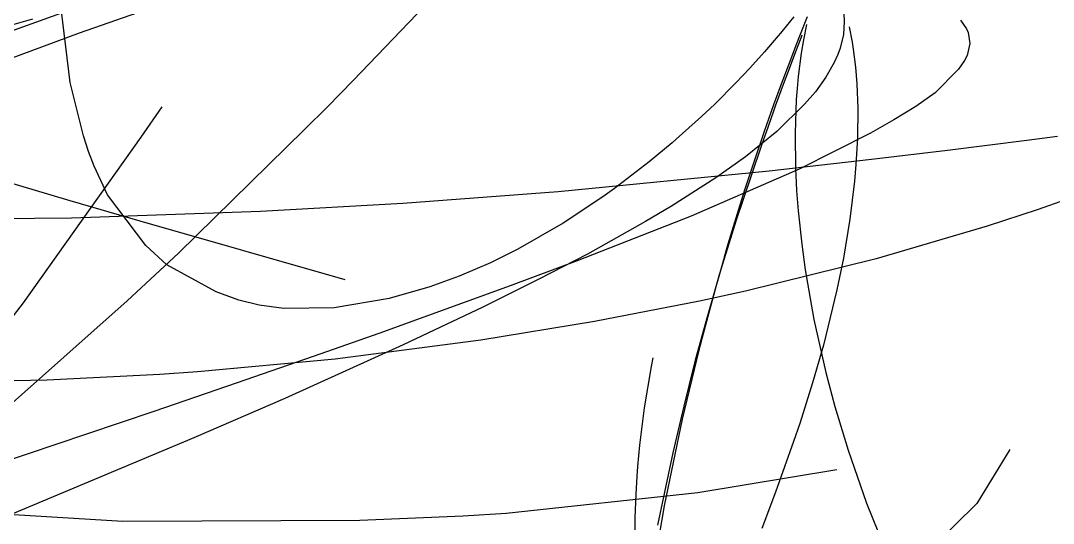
# Model space of a CAD drawing. Header units: metres. Extents: x -307 to 280, y -97 to 158.
# Drawn here: x -7.59 to 2.11, y -5.23 to -0.5 of the extents above; entities that cross this region are included whole.
import ezdxf

# ---------------------------------------------------------------- set-up
doc = ezdxf.new("R2010")
doc.units = ezdxf.units.M

msp = doc.modelspace()

# ---------------------------------------------------------------- linework, layer by layer
for p, q in [((-7.1198, -1.0833, -1365.9705), (-7.2271, -0.2119, -1367.0989)), ((-3.714, -0.2796, -1335.5328), (-4.4628, -1.0644, -1335.6725)), ((-6.1474, -0.3078, -1341.3286), (-7.0371, -0.6204, -1341.0968)), ((-7.2128, -0.4346, -1340.4813), (-8.0363, -0.7317, -1340.2874)), ((-0.3249, -0.4646, -1346.8333), (-0.3554, -0.503, -1346.8795)), ((-0.1983, -0.4665, -1346.093), (-0.2169, -0.5126, -1346.0607)), ((0.1454, -0.4303, -1347.2262), (0.1493, -0.5097, -1347.3126)), ((-7.4737, -0.4867, -1341.086), (-8.565, -0.7968, -1340.811)), ((-0.3554, -0.503, -1346.8795), (-0.4492, -0.6185, -1347.0248)), ((-0.2169, -0.5126, -1346.0607), (-0.252, -0.6001, -1345.999)), ((-0.2047, -0.5381, -1345.4412), (-0.2345, -0.6828, -1345.2219)), ((0.1493, -0.5097, -1347.3126), (0.1407, -0.63, -1347.4186)), ((0.1967, -0.5584, -1346.2247), (0.2237, -0.7041, -1346.1492)), ((1.2405, -0.4973, -1345.135), (1.2983, -0.5775, -1344.8679)), ((1.2983, -0.5775, -1344.8679), (1.3127, -0.614, -1344.746)), ((-7.0371, -0.6204, -1341.0968), (-9.2164, -1.4267, -1340.6344)), ((-0.4709, -0.6444, -1347.0596), (-0.5807, -0.7728, -1347.2379)), ((-0.4492, -0.6185, -1347.0248), (-0.4709, -0.6444, -1347.0596)), ((-0.2596, -0.6672, -1345.9675), (-0.3079, -0.7936, -1345.8789)), ((-0.2704, -0.6465, -1345.9662), (-0.2993, -0.7204, -1345.914)), ((-0.252, -0.6001, -1345.999), (-0.2704, -0.6465, -1345.9662)), ((-0.248, -0.637, -1345.9886), (-0.2596, -0.6672, -1345.9675)), ((0.1407, -0.63, -1347.4186), (0.1108, -0.7596, -1347.5)), ((1.3127, -0.614, -1344.746), (1.33, -0.7166, -1344.404)), ((-0.5807, -0.7728, -1347.2379), (-0.5991, -0.7936, -1347.2687)), ((-0.2993, -0.7204, -1345.914), (-0.3727, -0.9107, -1345.7784)), ((-0.2345, -0.6828, -1345.2219), (-0.2552, -0.8073, -1345.04)), ((0.1108, -0.7596, -1347.5), (0.089, -0.8181, -1347.525)), ((0.2237, -0.7041, -1346.1492), (0.2334, -0.7705, -1346.1118)), ((0.2334, -0.7705, -1346.1118), (0.2536, -0.939, -1346.012)), ((1.33, -0.7166, -1344.404), (1.3045, -0.829, -1344.0333)), ((-0.5991, -0.7936, -1347.2687), (-0.7391, -0.9489, -1347.5066)), ((-0.3079, -0.7936, -1345.8789), (-0.3686, -0.9544, -1345.7654)), ((-0.2552, -0.8073, -1345.04), (-0.2838, -1.0263, -1344.7301)), ((0.089, -0.8181, -1347.525), (0.0549, -0.8936, -1347.5491)), ((1.3045, -0.829, -1344.0333), (1.2793, -0.8756, -1343.8826)), ((-0.7391, -0.9489, -1347.5066), (-0.868, -1.085, -1347.7335)), ((-0.3727, -0.9107, -1345.7784), (-0.4428, -1.0975, -1345.6447)), ((-0.3686, -0.9544, -1345.7654), (-0.4137, -1.0755, -1345.6792)), ((0.0549, -0.8936, -1347.5491), (-0.0226, -1.031, -1347.574)), ((0.2536, -0.939, -1346.012), (0.2659, -1.094, -1345.9127)), ((1.2226, -0.9565, -1343.624), (1.0023, -1.1784, -1342.9353)), ((1.2793, -0.8756, -1343.8826), (1.2226, -0.9565, -1343.624)), ((-4.4628, -1.0644, -1335.6725), (-4.7049, -1.3105, -1335.7306)), ((-0.2838, -1.0263, -1344.7301), (-0.294, -1.1393, -1344.5759)), ((-0.0226, -1.031, -1347.574), (-0.1224, -1.1694, -1347.5734)), ((-6.9947, -1.5836, -1365.1251), (-7.1198, -1.0833, -1365.9705)), ((-0.868, -1.085, -1347.7335), (-1.067, -1.2849, -1348.0961)), ((-0.4428, -1.0975, -1345.6447), (-0.514, -1.2927, -1345.5043)), ((-0.4137, -1.0755, -1345.6792), (-0.4982, -1.3058, -1345.5143)), ((-0.294, -1.1393, -1344.5759), (-0.3011, -1.242, -1344.438)), ((0.2659, -1.094, -1345.9127), (0.2752, -1.3277, -1345.7524)), ((-0.3011, -1.242, -1344.438), (-0.3064, -1.3455, -1344.3013)), ((-0.1224, -1.1694, -1347.5734), (-0.2241, -1.287, -1347.5546)), ((1.0023, -1.1784, -1342.9353), (0.8222, -1.3071, -1342.5571)), ((-6.2614, -1.3118, -1341.8218), (-6.4563, -1.5964, -1341.909)), ((-4.7049, -1.3105, -1335.7306), (-4.9193, -1.5256, -1335.7858)), ((-1.067, -1.2849, -1348.0961), (-1.1905, -1.402, -1348.3295)), ((-0.514, -1.2927, -1345.5043), (-0.6024, -1.5428, -1345.3236)), ((-0.4982, -1.3058, -1345.5143), (-0.5182, -1.3613, -1345.4742)), ((-0.2241, -1.287, -1347.5546), (-0.4848, -1.5438, -1347.4752)), ((-0.3064, -1.3455, -1344.3013), (-0.3124, -1.5582, -1344.0253)), ((0.2752, -1.3277, -1345.7524), (0.273, -1.6055, -1345.5464)), ((0.8222, -1.3071, -1342.5571), (0.6163, -1.435, -1342.1962)), ((-1.1905, -1.402, -1348.3295), (-1.4281, -1.6167, -1348.791)), ((-0.5372, -1.4144, -1345.436), (-0.5695, -1.5054, -1345.3702)), ((-0.5182, -1.3613, -1345.4742), (-0.5372, -1.4144, -1345.436)), ((0.6163, -1.435, -1342.1962), (0.3959, -1.5584, -1341.8618)), ((-4.9193, -1.5256, -1335.7858), (-6.1052, -2.6875, -1336.1267)), ((-0.4848, -1.5438, -1347.4752), (-0.7782, -1.7811, -1347.3549)), ((-0.6024, -1.5428, -1345.3236), (-0.6916, -1.8044, -1345.1337)), ((-0.5695, -1.5054, -1345.3702), (-0.6244, -1.6619, -1345.2567)), ((-7.1215, -2.1936, -1325.9285), (-9.2341, -1.5668, -1326.3873)), ((-6.4563, -1.5964, -1341.909), (-7.5629, -3.1543, -1342.4218)), ((-6.9477, -1.7318, -1364.8439), (-6.9947, -1.5836, -1365.1251)), ((-1.4281, -1.6167, -1348.791), (-1.4661, -1.649, -1348.867)), ((-0.3124, -1.5582, -1344.0253), (-0.3095, -1.8933, -1343.6033)), ((0.3959, -1.5584, -1341.8618), (-0.2742, -1.8959, -1340.9971)), ((0.273, -1.6055, -1345.5464), (0.2594, -1.8537, -1345.3481)), ((1.8655, -1.6276, -1336.42), (1.1178, -1.7218, -1335.4722)), ((2.1531, -1.5904, -1336.7999), (1.8655, -1.6276, -1336.42)), ((-6.8969, -1.8705, -1364.56), (-6.9477, -1.7318, -1364.8439)), ((-1.4661, -1.649, -1348.867), (-1.6834, -1.8295, -1349.3079)), ((-0.6244, -1.6619, -1345.2567), (-0.7266, -1.9595, -1345.04)), ((1.1178, -1.7218, -1335.4722), (0.4043, -1.8071, -1334.6282)), ((-1.6834, -1.8295, -1349.3079), (-2.009, -2.0799, -1349.9916)), ((-0.7782, -1.7811, -1347.3549), (-1.0573, -1.9788, -1347.2275)), ((-0.6916, -1.8044, -1345.1337), (-0.7863, -2.0933, -1344.9232)), ((0.4043, -1.8071, -1334.6282), (-0.5568, -1.9146, -1333.5634)), ((-6.7713, -2.1397, -1363.9261), (-6.8969, -1.8705, -1364.56)), ((-0.5568, -1.9146, -1333.5634), (-2.5371, -2.1096, -1331.5629)), ((-0.2742, -1.8959, -1340.9971), (-1.2901, -2.3389, -1339.982)), ((-0.3095, -1.8933, -1343.6033), (-0.3033, -2.0221, -1343.4458)), ((0.2594, -1.8537, -1345.3481), (0.2454, -2.0092, -1345.2173)), ((-1.0573, -1.9788, -1347.2275), (-1.4736, -2.2463, -1347.0295)), ((-0.7266, -1.9595, -1345.04), (-0.8648, -2.378, -1344.7336)), ((-0.3033, -2.0221, -1343.4458), (-0.2982, -2.1012, -1343.3502)), ((0.2454, -2.0092, -1345.2173), (0.2027, -2.3666, -1344.9033)), ((-2.5371, -2.1096, -1331.5629), (-3.9953, -2.2205, -1330.266)), ((-2.009, -2.0799, -1349.9916), (-2.1194, -2.1577, -1350.2317)), ((-0.7863, -2.0933, -1344.9232), (-0.8442, -2.277, -1344.789)), ((-0.2982, -2.1012, -1343.3502), (-0.2835, -2.2902, -1343.1241)), ((2.4245, -2.1165, -1342.4211), (1.9715, -2.277, -1341.5925)), ((-6.4636, -2.3845, -1325.7954), (-7.1215, -2.1936, -1325.9285)), ((-6.4094, -2.6141, -1362.384), (-6.7713, -2.1397, -1363.9261)), ((-3.9953, -2.2205, -1330.266), (-5.3329, -2.296, -1329.1787)), ((-2.1194, -2.1577, -1350.2317), (-2.4924, -2.4053, -1351.0604)), ((-5.3329, -2.296, -1329.1787), (-7.1103, -2.3583, -1327.8549)), ((-1.4736, -2.2463, -1347.0295), (-1.7168, -2.3897, -1346.9119)), ((-0.8442, -2.277, -1344.789), (-0.943, -2.6012, -1344.5513)), ((-0.2835, -2.2902, -1343.1241), (-0.2506, -2.6026, -1342.7576)), ((1.9715, -2.277, -1341.5925), (1.4914, -2.4333, -1340.7832)), ((-7.1103, -2.3583, -1327.8549), (-8.5024, -2.3702, -1326.917)), ((-4.5382, -2.9372, -1325.4529), (-6.4636, -2.3845, -1325.7954)), ((-2.4924, -2.4053, -1351.0604), (-2.916, -2.6498, -1352.044)), ((-1.2901, -2.3389, -1339.982), (-2.3584, -2.7598, -1339.1375)), ((-1.7168, -2.3897, -1346.9119), (-2.2633, -2.6949, -1346.6481)), ((-0.8648, -2.378, -1344.7336), (-0.9475, -2.6408, -1344.5403)), ((0.2027, -2.3666, -1344.9033), (0.1415, -2.7352, -1344.5577)), ((1.4914, -2.4333, -1340.7832), (0.4478, -2.7402, -1339.1747)), ((-6.2119, -2.797, -1361.6154), (-6.4094, -2.6141, -1362.384)), ((-0.943, -2.6012, -1344.5513), (-0.9623, -2.6671, -1344.5029)), ((-0.2506, -2.6026, -1342.7576), (-0.217, -2.8428, -1342.4822)), ((-6.1052, -2.6875, -1336.1267), (-6.5862, -3.1333, -1336.2927)), ((-2.916, -2.6498, -1352.044), (-3.1739, -2.7767, -1352.668)), ((-2.2633, -2.6949, -1346.6481), (-2.7181, -2.9319, -1346.4315)), ((-0.9475, -2.6408, -1344.5403), (-1.0085, -2.8412, -1344.3925)), ((-0.9623, -2.6671, -1344.5029), (-0.9959, -2.7835, -1344.4175)), ((-5.7512, -3.0504, -1359.9927), (-6.2119, -2.797, -1361.6154)), ((-3.1739, -2.7767, -1352.668), (-3.4688, -2.9035, -1353.402)), ((-2.3584, -2.7598, -1339.1375), (-2.9893, -2.995, -1338.7151)), ((-0.9959, -2.7835, -1344.4175), (-1.0487, -2.9701, -1344.2802)), ((0.4478, -2.7402, -1339.1747), (-0.7781, -3.0452, -1337.5115)), ((0.1415, -2.7352, -1344.5577), (0.0799, -3.0327, -1344.2628)), ((-3.4688, -2.9035, -1353.402), (-3.7446, -3.0032, -1354.11)), ((-1.0085, -2.8412, -1344.3925), (-1.1422, -3.298, -1344.0547)), ((-0.217, -2.8428, -1342.4822), (-0.1363, -3.309, -1341.9589)), ((-2.9893, -2.995, -1338.7151), (-4.2237, -3.4419, -1337.9774)), ((-3.7446, -3.0032, -1354.11), (-4.1263, -3.112, -1355.122)), ((-2.7181, -2.9319, -1346.4315), (-3.2456, -3.194, -1346.1858)), ((-1.0487, -2.9701, -1344.2802), (-1.1768, -3.4437, -1343.931)), ((-5.5362, -3.1275, -1359.2765), (-5.7512, -3.0504, -1359.9927)), ((-0.7781, -3.0452, -1337.5115), (-1.2103, -3.1371, -1336.98)), ((0.0799, -3.0327, -1344.2628), (-0.0458, -3.55, -1343.7244)), ((-7.5629, -3.1543, -1342.4218), (-8.1563, -3.9182, -1342.7126)), ((-6.5862, -3.1333, -1336.2927), (-7.9205, -4.3201, -1336.7958)), ((-5.3472, -3.1747, -1358.668), (-5.5362, -3.1275, -1359.2765)), ((-5.1146, -3.2081, -1357.9442), (-5.3472, -3.1747, -1358.668)), ((-4.1263, -3.112, -1355.122), (-4.6423, -3.2011, -1356.5536)), ((-3.2456, -3.194, -1346.1858), (-3.9921, -3.5486, -1345.8488)), ((-1.2103, -3.1371, -1336.98), (-2.197, -3.3286, -1335.8219)), ((-4.6423, -3.2011, -1356.5536), (-5.1146, -3.2081, -1357.9442)), ((-2.197, -3.3286, -1335.8219), (-3.2645, -3.5031, -1334.6608)), ((-1.1422, -3.298, -1344.0547), (-1.2501, -3.6927, -1343.7621)), ((-0.1363, -3.309, -1341.9589), (-0.0251, -3.8068, -1341.4165)), ((-4.2237, -3.4419, -1337.9774), (-4.8397, -3.6583, -1337.658)), ((-1.1768, -3.4437, -1343.931), (-1.2157, -3.5972, -1343.8175)), ((-3.9921, -3.5486, -1345.8488), (-5.1052, -4.0524, -1345.3704)), ((-3.2645, -3.5031, -1334.6608), (-4.6314, -3.6818, -1333.2853)), ((-0.0458, -3.55, -1343.7244), (-0.1476, -3.905, -1343.3328)), ((-4.6314, -3.6818, -1333.2853), (-5.9254, -3.8031, -1332.0883)), ((-4.8397, -3.6583, -1337.658), (-5.5534, -3.9058, -1337.3152)), ((-1.6497, -3.6717, -1343.1777), (-1.6645, -3.751, -1343.1094)), ((-1.2157, -3.5972, -1343.8175), (-1.3718, -4.2474, -1343.3362)), ((-1.6645, -3.751, -1343.1094), (-1.7298, -4.1402, -1342.7747)), ((-1.2501, -3.6927, -1343.7621), (-1.309, -3.9213, -1343.5923)), ((-6.2776, -3.8261, -1331.7822), (-7.3375, -3.8805, -1330.8878)), ((-5.9254, -3.8031, -1332.0883), (-6.2776, -3.8261, -1331.7822)), ((-0.0251, -3.8068, -1341.4165), (0.0619, -4.1292, -1341.074)), ((-7.3375, -3.8805, -1330.8878), (-9.2474, -3.9143, -1329.3857)), ((-5.5534, -3.9058, -1337.3152), (-6.3369, -4.1743, -1336.9691)), ((-1.309, -3.9213, -1343.5923), (-1.3589, -4.1237, -1343.442)), ((-0.1476, -3.905, -1343.3328), (-0.2689, -4.2887, -1342.8923)), ((-5.1052, -4.0524, -1345.3704), (-5.959, -4.422, -1345.0265)), ((-1.7298, -4.1402, -1342.7747), (-1.774, -4.4925, -1342.4727)), ((-1.3589, -4.1237, -1343.442), (-1.4276, -4.4146, -1343.2258)), ((0.0619, -4.1292, -1341.074), (0.1862, -4.5378, -1340.6471)), ((-6.3369, -4.1743, -1336.9691), (-6.9671, -4.3881, -1336.7125)), ((-1.3718, -4.2474, -1343.3362), (-1.542, -5.0612, -1342.7316)), ((-0.2689, -4.2887, -1342.8923), (-0.3264, -4.4578, -1342.6917)), ((-6.9671, -4.3881, -1336.7125), (-8.4959, -4.9019, -1336.1439)), ((-5.959, -4.422, -1345.0265), (-7.6677, -5.1385, -1344.3843)), ((-1.4276, -4.4146, -1343.2258), (-1.4611, -4.5647, -1343.1143)), ((-0.3264, -4.4578, -1342.6917), (-0.4958, -4.9333, -1342.114)), ((-1.774, -4.4925, -1342.4727), (-1.792, -4.6904, -1342.3036)), ((0.1862, -4.5378, -1340.6471), (0.3592, -5.036, -1340.1364)), ((1.7029, -4.5312, -1344.7079), (1.3929, -5.0396, -1343.3617)), ((-1.4611, -4.5647, -1343.1143), (-1.6037, -5.2445, -1342.6086)), ((-1.792, -4.6904, -1342.3036), (-1.7986, -4.7828, -1342.2247)), ((0.078, -4.7246, -1339.3263), (-1.2267, -4.9381, -1337.5051)), ((-1.7986, -4.7828, -1342.2247), (-1.8088, -4.955, -1342.0778)), ((-1.2267, -4.9381, -1337.5051), (-3.0249, -5.1335, -1335.3003)), ((-0.4958, -4.9333, -1342.114), (-0.626, -5.274, -1341.6837)), ((-1.8088, -4.955, -1342.0778), (-1.8172, -5.1745, -1341.891)), ((0.3592, -5.036, -1340.1364), (0.6797, -5.8308, -1339.3392)), ((1.3929, -5.0396, -1343.3617), (0.9414, -5.4837, -1342.0103)), ((-6.6266, -5.2077, -1331.6316), (-8.5684, -5.0931, -1329.932)), ((-3.0249, -5.1335, -1335.3003), (-3.4305, -5.1579, -1334.8539)), ((-1.542, -5.0612, -1342.7316), (-1.6662, -5.7773, -1342.1978)), ((-4.4003, -5.1993, -1333.8232), (-6.6266, -5.2077, -1331.6316)), ((-3.4305, -5.1579, -1334.8539), (-4.4003, -5.1993, -1333.8232)), ((-1.8172, -5.1745, -1341.891), (-1.8198, -5.7223, -1341.4258))]:
    msp.add_line(p, q)

doc.saveas('drawing.dxf')
